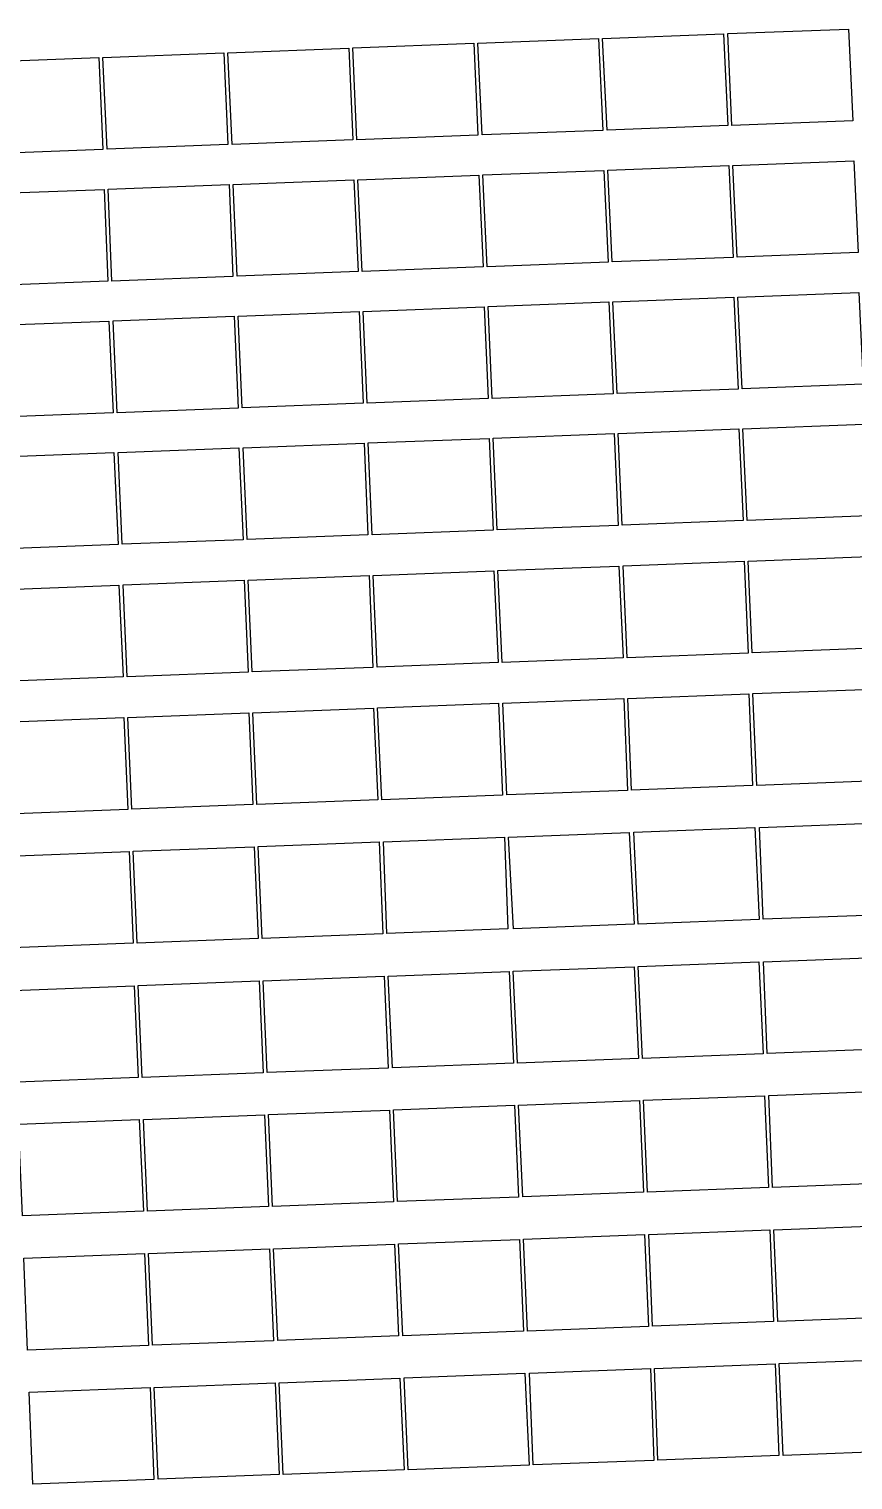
# Model space of a CAD drawing. Header units: metres. Extents: x 1956498 to 1957612, y 2277909 to 2278547.
# Drawn here: x 1956854.7 to 1956906.1, y 2278176.8 to 2278267.2 of the extents above; entities that cross this region are included whole.
import ezdxf

# ---------------------------------------------------------------- set-up
doc = ezdxf.new("R2010")
doc.units = ezdxf.units.M
doc.layers.add('PVcase PV Modules (full frames)', color=142, linetype='Continuous')

# ---------------------------------------------------------------- blocks, each defined once
blk = doc.blocks.new('3P6@20DEG F FX ID1 PVBlock')
at = {"color": 0, "transparency": 33554687}
blk.add_polyline3d([(0, 0, 2.083586713139974), (7.539539347030692, 0.2870042413902952, 2.083586713139975), (7.757297679336461, -5.433460050740019, 1.675326544159361e-15), (0.2177583323057694, -5.720464292130313, 0)], close=True, dxfattribs=at)

msp = doc.modelspace()

# ---------------------------------------------------------------- block references
at = {"layer": 'PVcase PV Modules (full frames)', "color": 144, "true_color": 0x007ca5, "transparency": 33554687, "extrusion": (-0.02655336648702763, -0.001010795017333415, 0.9996468861661294), "rotation": 87.82000000000001}
msp.add_blockref('3P6@20DEG F FX ID1 PVBlock', (-2202179.597780574, 2041424.842840837, -53643.61723762187), dxfattribs=at)
at = {"layer": 'PVcase PV Modules (full frames)', "color": 144, "true_color": 0x007ca5, "transparency": 33554687, "extrusion": (-0.02775800986745638, -0.001056651633186472, 0.9996141137336568), "rotation": 87.82000000000001}
msp.add_blockref('3P6@20DEG F FX ID1 PVBlock', (-2202179.597780574, 2041366.463867269, -56105.46613540398), dxfattribs=at)
at = {"layer": 'PVcase PV Modules (full frames)', "color": 144, "true_color": 0x007ca5, "transparency": 33554687, "extrusion": (-0.02211693341822964, -0.0008419153220652098, 0.9997550362137537), "rotation": 87.82000000000001}
msp.add_blockref('3P6@20DEG F FX ID1 PVBlock', (-2202179.597780575, 2041658.533444103, -44577.13881630233), dxfattribs=at)
at = {"layer": 'PVcase PV Modules (full frames)', "color": 144, "true_color": 0x007ca5, "transparency": 33554687, "extrusion": (-0.01926538040281317, -0.0007333665404614469, 0.9998141363730823), "rotation": 87.82000000000001}
msp.add_blockref('3P6@20DEG F FX ID1 PVBlock', (-2202179.597780575, 2041738.457879023, -38749.74585100658), dxfattribs=at)
at = {"layer": 'PVcase PV Modules (full frames)', "color": 144, "true_color": 0x007ca5, "transparency": 33554687, "extrusion": (-0.02027247855271801, -0.000771703291185195, 0.9997941943657006), "rotation": 87.82000000000001}
msp.add_blockref('3P6@20DEG F FX ID1 PVBlock', (-2202179.597780575, 2041706.15698101, -40807.85782180847), dxfattribs=at)
at = {"layer": 'PVcase PV Modules (full frames)', "color": 144, "true_color": 0x007ca5, "transparency": 33554687, "extrusion": (-0.02126456892649191, -0.0008094687476686511, 0.9997735557958697), "rotation": 87.82000000000001}
msp.add_blockref('3P6@20DEG F FX ID1 PVBlock', (-2202179.597780576, 2041672.424291299, -42835.30695137754), dxfattribs=at)
at = {"layer": 'PVcase PV Modules (full frames)', "color": 144, "true_color": 0x007ca5, "transparency": 33554687, "extrusion": (-0.01230357739530229, -0.0004683547275492643, 0.9999241984406253), "rotation": 359.9998349120181}
msp.add_blockref('3P6@20DEG F FX ID1 PVBlock', (1956711.089245747, 2278253.917792236, -24522.64079550252), dxfattribs=at)
at = {"layer": 'PVcase PV Modules (full frames)', "color": 144, "true_color": 0x007ca5, "transparency": 33554687, "extrusion": (-0.02275903125952814, -0.000866357770782292, 0.9997406043171103), "rotation": 87.82000000000001}
msp.add_blockref('3P6@20DEG F FX ID1 PVBlock', (-2202171.381794066, 2041613.864117631, -45889.83145481024), dxfattribs=at)
at = {"layer": 'PVcase PV Modules (full frames)', "color": 144, "true_color": 0x007ca5, "transparency": 33554687, "extrusion": (-0.02728030404458723, -0.00103846702123743, 0.9996272838400724), "rotation": 87.82000000000001}
msp.add_blockref('3P6@20DEG F FX ID1 PVBlock', (-2202171.381794066, 2041393.062679037, -55129.64742615744), dxfattribs=at)
at = {"layer": 'PVcase PV Modules (full frames)', "color": 144, "true_color": 0x007ca5, "transparency": 33554687, "extrusion": (-0.02493769872670954, -0.0009492921219248949, 0.9996885565148194), "rotation": 87.82000000000001}
msp.add_blockref('3P6@20DEG F FX ID1 PVBlock', (-2202171.381794066, 2041524.529014272, -50342.20467625247), dxfattribs=at)
at = {"layer": 'PVcase PV Modules (full frames)', "color": 144, "true_color": 0x007ca5, "transparency": 33554687, "extrusion": (-0.01121286757882766, -0.0004268351692519086, 0.9999370427243897), "rotation": 359.9998628855466}
msp.add_blockref('3P6@20DEG F FX ID1 PVBlock', (1956743.618028201, 2278247.931700779, -22294.02414393458), dxfattribs=at)
at = {"layer": 'PVcase PV Modules (full frames)', "color": 144, "true_color": 0x007ca5, "transparency": 33554687, "extrusion": (-0.02084805098053558, -0.0007936133470132093, 0.9997823407863176), "rotation": 87.82000000000001}
msp.add_blockref('3P6@20DEG F FX ID1 PVBlock', (-2202171.381794066, 2041682.313948944, -41984.51305405463), dxfattribs=at)
at = {"layer": 'PVcase PV Modules (full frames)', "color": 144, "true_color": 0x007ca5, "transparency": 33554687, "extrusion": (-0.02125041872033119, -0.0008089300981573552, 0.9997738570978474), "rotation": 87.82000000000001}
msp.add_blockref('3P6@20DEG F FX ID1 PVBlock', (-2202171.381794065, 2041673.035056879, -42806.79720836722), dxfattribs=at)
at = {"layer": 'PVcase PV Modules (full frames)', "color": 144, "true_color": 0x007ca5, "transparency": 33554687, "extrusion": (-0.01227147086122434, -0.0004671325426076413, 0.9999245935519787), "rotation": 359.99983577253}
msp.add_blockref('3P6@20DEG F FX ID1 PVBlock', (1956712.159434403, 2278245.767281154, -24457.37773245924), dxfattribs=at)
at = {"layer": 'PVcase PV Modules (full frames)', "color": 144, "true_color": 0x007ca5, "transparency": 33554687, "extrusion": (-0.02426605022258407, -0.0009237247814635213, 0.9997051092892961), "rotation": 87.82000000000001}
msp.add_blockref('3P6@20DEG F FX ID1 PVBlock', (-2202163.174339264, 2041550.112176315, -48970.050431495), dxfattribs=at)
at = {"layer": 'PVcase PV Modules (full frames)', "color": 144, "true_color": 0x007ca5, "transparency": 33554687, "extrusion": (-0.02388500792791728, -0.0009092198164139617, 0.9997142990452866), "rotation": 87.82000000000001}
msp.add_blockref('3P6@20DEG F FX ID1 PVBlock', (-2202163.174339265, 2041576.437353583, -48191.33675402292), dxfattribs=at)
at = {"layer": 'PVcase PV Modules (full frames)', "color": 144, "true_color": 0x007ca5, "transparency": 33554687, "extrusion": (-0.01415571133378611, -0.0005388590742342003, 0.9998996576994776), "rotation": 359.999781464806}
msp.add_blockref('3P6@20DEG F FX ID1 PVBlock', (1956680.501979719, 2278234.412052288, -28308.38072599073), dxfattribs=at)
at = {"layer": 'PVcase PV Modules (full frames)', "color": 144, "true_color": 0x007ca5, "transparency": 33554687, "extrusion": (-0.0210150523027358, -0.0007999705109701991, 0.9997788393559321), "rotation": 87.82000000000001}
msp.add_blockref('3P6@20DEG F FX ID1 PVBlock', (-2202163.174339265, 2041683.061912996, -42326.20778738397), dxfattribs=at)
at = {"layer": 'PVcase PV Modules (full frames)', "color": 144, "true_color": 0x007ca5, "transparency": 33554687, "extrusion": (-0.02045308288728129, -0.0007785782748741587, 0.9997905106652473), "rotation": 87.82000000000001}
for p in [(-2202163.174339264, 2041714.34235277, -41177.75521353738), (-2202154.970406802, 2041722.131147091, -41178.16546089007)]:
    msp.add_blockref('3P6@20DEG F FX ID1 PVBlock', p, dxfattribs=at)
at = {"layer": 'PVcase PV Modules (full frames)', "color": 144, "true_color": 0x007ca5, "transparency": 33554687, "extrusion": (-0.01932378855871913, -0.0007355899373700918, 0.9998130075685064), "rotation": 87.82000000000001}
msp.add_blockref('3P6@20DEG F FX ID1 PVBlock', (-2202163.174339263, 2041728.381800444, -38869.81186681741), dxfattribs=at)
at = {"layer": 'PVcase PV Modules (full frames)', "color": 144, "true_color": 0x007ca5, "transparency": 33554687, "extrusion": (-0.01084578729703896, -0.0004128616898448949, 0.9999410974868134), "rotation": 359.9998717164017}
msp.add_blockref('3P6@20DEG F FX ID1 PVBlock', (1956751.627799011, 2278240.338142541, -21544.21733801354), dxfattribs=at)
at = {"layer": 'PVcase PV Modules (full frames)', "color": 144, "true_color": 0x007ca5, "transparency": 33554687, "extrusion": (-0.02132088454371177, -0.0008116124888515894, 0.9997723546725232), "rotation": 87.82000000000001}
msp.add_blockref('3P6@20DEG F FX ID1 PVBlock', (-2202154.970406803, 2041693.389593488, -42951.63710329057), dxfattribs=at)
at = {"layer": 'PVcase PV Modules (full frames)', "color": 144, "true_color": 0x007ca5, "transparency": 33554687, "extrusion": (-0.008987308172630382, -0.0003421158038312287, 0.9999595548063867), "rotation": 359.9999119145423}
msp.add_blockref('3P6@20DEG F FX ID1 PVBlock', (1956794.638454448, 2278235.199149091, -17746.58976125854), dxfattribs=at)
at = {"layer": 'PVcase PV Modules (full frames)', "color": 144, "true_color": 0x007ca5, "transparency": 33554687, "extrusion": (-0.01970003892886029, -0.0007499124903915451, 0.999805654163577), "rotation": 87.82000000000001}
msp.add_blockref('3P6@20DEG F FX ID1 PVBlock', (-2202154.970406801, 2041736.99718601, -39639.22922658052), dxfattribs=at)
at = {"layer": 'PVcase PV Modules (full frames)', "color": 144, "true_color": 0x007ca5, "transparency": 33554687, "extrusion": (-0.02045308288729629, -0.0007785782748747295, 0.9997905106652469), "rotation": 87.82000000000001}
msp.add_blockref('3P6@20DEG F FX ID1 PVBlock', (-2202154.970406803, 2041714.336094709, -41178.16546092072), dxfattribs=at)
at = {"layer": 'PVcase PV Modules (full frames)', "color": 144, "true_color": 0x007ca5, "transparency": 33554687, "extrusion": (-0.02523874350160018, -0.0009607518574956134, 0.9996809905076363), "rotation": 87.82000000000001}
msp.add_blockref('3P6@20DEG F FX ID1 PVBlock', (-2202154.970406803, 2041462.448687262, -50958.01223876153), dxfattribs=at)
at = {"layer": 'PVcase PV Modules (full frames)', "color": 144, "true_color": 0x007ca5, "transparency": 33554687, "extrusion": (-0.01681877548008989, -0.0006402327351309528, 0.9998583494142533), "rotation": 87.82000000000001}
msp.add_blockref('3P6@20DEG F FX ID1 PVBlock', (-2202154.970406802, 2041827.20778637, -33750.98133285454), dxfattribs=at)
at = {"layer": 'PVcase PV Modules (full frames)', "color": 144, "true_color": 0x007ca5, "transparency": 33554687, "extrusion": (-0.01522118074080733, -0.0005794178172570251, 0.9998839832359796), "rotation": 359.9997473274335}
msp.add_blockref('3P6@20DEG F FX ID1 PVBlock', (1956674.523282901, 2278216.494781862, -30486.49980178925), dxfattribs=at)
at = {"layer": 'PVcase PV Modules (full frames)', "color": 144, "true_color": 0x007ca5, "transparency": 33554687, "extrusion": (-0.01450527708559496, -0.000552165835933566, 0.9998946404744651), "rotation": 359.9997705378051}
msp.add_blockref('3P6@20DEG F FX ID1 PVBlock', (1956702.69381413, 2278218.394795271, -29023.4563510517), dxfattribs=at)
at = {"layer": 'PVcase PV Modules (full frames)', "color": 144, "true_color": 0x007ca5, "transparency": 33554687, "extrusion": (-0.01363777016711476, -0.0005191428416126598, 0.999906866520867), "rotation": 359.9997971648785}
msp.add_blockref('3P6@20DEG F FX ID1 PVBlock', (1956694.874817456, 2278219.046818635, -27250.69794257428), dxfattribs=at)
at = {"layer": 'PVcase PV Modules (full frames)', "color": 144, "true_color": 0x007ca5, "transparency": 33554687, "extrusion": (-0.01881851193185115, -0.00071635580006917, 0.9998226594966924), "rotation": 87.82000000000001}
msp.add_blockref('3P6@20DEG F FX ID1 PVBlock', (-2202146.714024335, 2041771.158531519, -37838.11651365408), dxfattribs=at)
at = {"layer": 'PVcase PV Modules (full frames)', "color": 144, "true_color": 0x007ca5, "transparency": 33554687, "extrusion": (-0.02056637563652726, -0.0007828909388255927, 0.9997881832043001), "rotation": 87.82000000000001}
msp.add_blockref('3P6@20DEG F FX ID1 PVBlock', (-2202146.714024336, 2041709.63605135, -41410.0865406325), dxfattribs=at)
at = {"layer": 'PVcase PV Modules (full frames)', "color": 144, "true_color": 0x007ca5, "transparency": 33554687, "extrusion": (-0.02524037958171612, -0.0009608141374189503, 0.9996809491406566), "rotation": 87.82000000000001}
msp.add_blockref('3P6@20DEG F FX ID1 PVBlock', (-2202146.714024336, 2041462.355061401, -50961.76939150222), dxfattribs=at)
at = {"layer": 'PVcase PV Modules (full frames)', "color": 144, "true_color": 0x007ca5, "transparency": 33554687, "extrusion": (-0.01532367456301568, -0.0005833194033269597, 0.9998824154551177), "rotation": 359.9997439129676}
msp.add_blockref('3P6@20DEG F FX ID1 PVBlock', (1956640.351404326, 2278215.072356332, -30696.01423579292), dxfattribs=at)
at = {"layer": 'PVcase PV Modules (full frames)', "color": 144, "true_color": 0x007ca5, "transparency": 33554687, "extrusion": (-0.01440061957313857, -0.0005481818856435298, 0.9998961554344181), "rotation": 359.9997738372324}
msp.add_blockref('3P6@20DEG F FX ID1 PVBlock', (1956705.872238126, 2278210.365422518, -28810.06537973962), dxfattribs=at)
at = {"layer": 'PVcase PV Modules (full frames)', "color": 144, "true_color": 0x007ca5, "transparency": 33554687, "extrusion": (-0.01757911086979692, -0.0006691760792373804, 0.9998452515586611), "rotation": 87.82000000000001}
msp.add_blockref('3P6@20DEG F FX ID1 PVBlock', (-2202138.451983237, 2041816.489446233, -35305.63434122255), dxfattribs=at)
at = {"layer": 'PVcase PV Modules (full frames)', "color": 144, "true_color": 0x007ca5, "transparency": 33554687, "extrusion": (-0.01108070122739013, -0.0004218040524043534, 0.9999385181808185), "rotation": 359.9998660989388}
msp.add_blockref('3P6@20DEG F FX ID1 PVBlock', (1956771.009144591, 2278216.135270159, -22025.37167999924), dxfattribs=at)
at = {"layer": 'PVcase PV Modules (full frames)', "color": 144, "true_color": 0x007ca5, "transparency": 33554687, "extrusion": (-0.01077883730077864, -0.0004103131345547971, 0.9999418224624745), "rotation": 359.9998732953241}
msp.add_blockref('3P6@20DEG F FX ID1 PVBlock', (1956785.06832149, 2278216.927086926, -21408.47568105206), dxfattribs=at)
at = {"layer": 'PVcase PV Modules (full frames)', "color": 144, "true_color": 0x007ca5, "transparency": 33554687, "extrusion": (-0.01899688811945081, -0.0007231459658933319, 0.9998192813212241), "rotation": 87.82000000000001}
msp.add_blockref('3P6@20DEG F FX ID1 PVBlock', (-2202138.451983236, 2041740.94646593, -38202.99343240983), dxfattribs=at)
at = {"layer": 'PVcase PV Modules (full frames)', "color": 144, "true_color": 0x007ca5, "transparency": 33554687, "extrusion": (-0.01665942211819158, -0.0006341667026269072, 0.9998610210860713), "rotation": 87.82000000000001}
msp.add_blockref('3P6@20DEG F FX ID1 PVBlock', (-2202138.451983237, 2041832.530915262, -33426.15544719582), dxfattribs=at)
at = {"layer": 'PVcase PV Modules (full frames)', "color": 144, "true_color": 0x007ca5, "transparency": 33554687, "extrusion": (-0.01757911086981192, -0.0006691760792379513, 0.9998452515586609), "rotation": 87.82000000000001}
msp.add_blockref('3P6@20DEG F FX ID1 PVBlock', (-2202138.451983237, 2041808.69440754, -35305.63434125322), dxfattribs=at)
at = {"layer": 'PVcase PV Modules (full frames)', "color": 144, "true_color": 0x007ca5, "transparency": 33554687, "extrusion": (-0.002916250252784103, -0.0001110115821378644, 0.9999957415713788), "rotation": 359.9999907255825}
msp.add_blockref('3P6@20DEG F FX ID1 PVBlock', (1956893.760632308, 2278216.900412945, -5340.603197710699), dxfattribs=at)
at = {"layer": 'PVcase PV Modules (full frames)', "color": 144, "true_color": 0x007ca5, "transparency": 33554687, "extrusion": (-5.90947526887144e-05, -2.249533278482211e-06, 0.9999999982513749)}
msp.add_blockref('3P6@20DEG F FX ID1 PVBlock', (1956876.855976193, 2278216.587573759, 497.8153064120754), dxfattribs=at)
at = {"layer": 'PVcase PV Modules (full frames)', "color": 144, "true_color": 0x007ca5, "transparency": 33554687, "extrusion": (-0.04591092315692064, -0.001747670390150496, 0.9989440088328708), "rotation": 87.82000000000001}
msp.add_blockref('3P6@20DEG F FX ID1 PVBlock', (-2202130.105573332, 2040001.460549131, -93206.02700564182), dxfattribs=at)
at = {"layer": 'PVcase PV Modules (full frames)', "color": 144, "true_color": 0x007ca5, "transparency": 33554687, "extrusion": (-0.02357752993166718, -0.0008975151903093543, 0.9997216085234951), "rotation": 87.82000000000001}
msp.add_blockref('3P6@20DEG F FX ID1 PVBlock', (-2202130.105573332, 2041583.388111333, -47564.65771252542), dxfattribs=at)
at = {"layer": 'PVcase PV Modules (full frames)', "color": 144, "true_color": 0x007ca5, "transparency": 33554687, "extrusion": (-0.01437395969036766, -0.0005471670359188934, 0.9998965395934993), "rotation": 359.9997746738914}
msp.add_blockref('3P6@20DEG F FX ID1 PVBlock', (1956660.179960811, 2278200.303640432, -28756.03968796886), dxfattribs=at)
at = {"layer": 'PVcase PV Modules (full frames)', "color": 144, "true_color": 0x007ca5, "transparency": 33554687, "extrusion": (-0.009750019323313734, -0.0003711495849584544, 0.9999523985526414), "rotation": 359.9998963289591}
msp.add_blockref('3P6@20DEG F FX ID1 PVBlock', (1956774.259842981, 2278208.984725511, -19306.59017582502), dxfattribs=at)
at = {"layer": 'PVcase PV Modules (full frames)', "color": 144, "true_color": 0x007ca5, "transparency": 33554687, "extrusion": (-0.009789036653766719, -0.0003726348400665325, 0.9999520168011399), "rotation": 359.9998954975437}
msp.add_blockref('3P6@20DEG F FX ID1 PVBlock', (1956781.327453832, 2278209.224099148, -19386.32768285459), dxfattribs=at)
at = {"layer": 'PVcase PV Modules (full frames)', "color": 144, "true_color": 0x007ca5, "transparency": 33554687, "extrusion": (-0.022953891985849, -0.0008737754461017408, 0.9997361428692931), "rotation": 87.82000000000001}
msp.add_blockref('3P6@20DEG F FX ID1 PVBlock', (-2202121.734512658, 2041604.814487091, -46290.59107347774), dxfattribs=at)
at = {"layer": 'PVcase PV Modules (full frames)', "color": 144, "true_color": 0x007ca5, "transparency": 33554687, "extrusion": (-0.02472609895877696, -0.0009412372490634951, 0.9996938201783193), "rotation": 87.82000000000001}
msp.add_blockref('3P6@20DEG F FX ID1 PVBlock', (-2202121.734512659, 2041527.281444984, -49912.32829755755), dxfattribs=at)
at = {"layer": 'PVcase PV Modules (full frames)', "color": 144, "true_color": 0x007ca5, "transparency": 33554687, "extrusion": (-0.01097570528817317, -0.0004178072193755696, 0.9999396778458962), "rotation": 359.9998686245699}
msp.add_blockref('3P6@20DEG F FX ID1 PVBlock', (1956789.451658248, 2278200.197771798, -21811.5460712276), dxfattribs=at)
at = {"layer": 'PVcase PV Modules (full frames)', "color": 144, "true_color": 0x007ca5, "transparency": 33554687, "extrusion": (-0.01275919349905641, -0.0004856984601308381, 0.9999184802163922), "rotation": 359.9998224583138}
msp.add_blockref('3P6@20DEG F FX ID1 PVBlock', (1956710.158778008, 2278195.533049735, -25456.56425296443), dxfattribs=at)
at = {"layer": 'PVcase PV Modules (full frames)', "color": 144, "true_color": 0x007ca5, "transparency": 33554687, "extrusion": (-0.01078556907485358, -0.0004105693899601553, 0.9999417497697092), "rotation": 359.9998731370067}
msp.add_blockref('3P6@20DEG F FX ID1 PVBlock', (1956762.197897715, 2278199.321315903, -21423.26481807906), dxfattribs=at)
at = {"layer": 'PVcase PV Modules (full frames)', "color": 144, "true_color": 0x007ca5, "transparency": 33554687, "extrusion": (-0.02214975664757386, -0.0008431647891220568, 0.9997543084946381), "rotation": 87.82000000000001}
msp.add_blockref('3P6@20DEG F FX ID1 PVBlock', (-2202121.734512658, 2041633.616712298, -44647.2422376316), dxfattribs=at)
at = {"layer": 'PVcase PV Modules (full frames)', "color": 144, "true_color": 0x007ca5, "transparency": 33554687, "extrusion": (-0.01504443485963227, -0.0005726897115716974, 0.9998866620803822), "rotation": 359.9997531616817}
msp.add_blockref('3P6@20DEG F FX ID1 PVBlock', (1956641.608010486, 2278190.452425384, -30126.66910199662), dxfattribs=at)
at = {"layer": 'PVcase PV Modules (full frames)', "color": 144, "true_color": 0x007ca5, "transparency": 33554687, "extrusion": (-0.01937962027474681, -0.0007377152581047538, 0.9998119253610673), "rotation": 87.82000000000001}
msp.add_blockref('3P6@20DEG F FX ID1 PVBlock', (-2202113.393681036, 2041765.161751905, -38986.47703539697), dxfattribs=at)
at = {"layer": 'PVcase PV Modules (full frames)', "color": 144, "true_color": 0x007ca5, "transparency": 33554687, "extrusion": (-0.01112885521259299, -0.0004236371084250118, 0.9999379826335519), "rotation": 359.9998649325719}
msp.add_blockref('3P6@20DEG F FX ID1 PVBlock', (1956786.557240343, 2278191.609047705, -22124.94067924835), dxfattribs=at)
at = {"layer": 'PVcase PV Modules (full frames)', "color": 144, "true_color": 0x007ca5, "transparency": 33554687, "extrusion": (-0.00993598237213494, -0.0003782285564044455, 0.9999505653768389), "rotation": 359.9998923364911}
msp.add_blockref('3P6@20DEG F FX ID1 PVBlock', (1956779.224869884, 2278192.307328471, -19687.3785921399), dxfattribs=at)
at = {"layer": 'PVcase PV Modules (full frames)', "color": 144, "true_color": 0x007ca5, "transparency": 33554687, "extrusion": (-0.0177540543980174, -0.0006758355755662684, 0.9998421559419802), "rotation": 87.82000000000001}
msp.add_blockref('3P6@20DEG F FX ID1 PVBlock', (-2202113.393681036, 2041810.291418878, -35664.46300580763), dxfattribs=at)
at = {"layer": 'PVcase PV Modules (full frames)', "color": 144, "true_color": 0x007ca5, "transparency": 33554687, "extrusion": (-0.02241605855160381, -0.0008533019835087412, 0.9997483644371398), "rotation": 87.82000000000001}
msp.add_blockref('3P6@20DEG F FX ID1 PVBlock', (-2202113.393681036, 2041629.444883915, -45191.83109437451), dxfattribs=at)
at = {"layer": 'PVcase PV Modules (full frames)', "color": 144, "true_color": 0x007ca5, "transparency": 33554687, "extrusion": (-0.02224896134518947, -0.0008469411695706495, 0.9997521024782672), "rotation": 87.82000000000001}
msp.add_blockref('3P6@20DEG F FX ID1 PVBlock', (-2202113.393681036, 2041605.769988133, -44850.14310345242), dxfattribs=at)
at = {"layer": 'PVcase PV Modules (full frames)', "color": 144, "true_color": 0x007ca5, "transparency": 33554687, "extrusion": (-0.01310567804717452, -0.0004988879310399936, 0.9999139924582294), "rotation": 359.9998126844378}
msp.add_blockref('3P6@20DEG F FX ID1 PVBlock', (1956701.928694973, 2278186.524333736, -26164.96790410762), dxfattribs=at)
at = {"layer": 'PVcase PV Modules (full frames)', "color": 144, "true_color": 0x007ca5, "transparency": 33554687, "extrusion": (-0.0036467365769715, -0.0001388186753393817, 0.9999933409986856), "rotation": 359.9999854973831}
msp.add_blockref('3P6@20DEG F FX ID1 PVBlock', (1956882.620078806, 2278191.198665454, -6834.679019555977), dxfattribs=at)
at = {"layer": 'PVcase PV Modules (full frames)', "color": 144, "true_color": 0x007ca5, "transparency": 33554687, "extrusion": (-0.01223475747936081, -0.0004657349908706426, 0.9999250440909756), "rotation": 359.9998367537576}
msp.add_blockref('3P6@20DEG F FX ID1 PVBlock', (1956762.276797309, 2278181.31263014, -24385.40778322505), dxfattribs=at)
at = {"layer": 'PVcase PV Modules (full frames)', "color": 144, "true_color": 0x007ca5, "transparency": 33554687, "extrusion": (-0.01837539483608772, -0.0006994878615834134, 0.9998309134955519), "rotation": 87.82000000000001}
msp.add_blockref('3P6@20DEG F FX ID1 PVBlock', (-2202105.032543428, 2041779.90830452, -36934.50924166862), dxfattribs=at)
at = {"layer": 'PVcase PV Modules (full frames)', "color": 144, "true_color": 0x007ca5, "transparency": 33554687, "extrusion": (-0.02054143691659684, -0.0007819416078299673, 0.9997886966438075), "rotation": 87.82000000000001}
msp.add_blockref('3P6@20DEG F FX ID1 PVBlock', (-2202105.032543428, 2041702.834565816, -41361.06000005831), dxfattribs=at)
at = {"layer": 'PVcase PV Modules (full frames)', "color": 144, "true_color": 0x007ca5, "transparency": 33554687, "extrusion": (-0.0170272840628697, -0.0006481699372423324, 0.9998548151972739), "rotation": 87.82000000000001}
msp.add_blockref('3P6@20DEG F FX ID1 PVBlock', (-2202105.03254343, 2041843.479917439, -34179.46607762158), dxfattribs=at)
at = {"layer": 'PVcase PV Modules (full frames)', "color": 144, "true_color": 0x007ca5, "transparency": 33554687, "extrusion": (-0.0121159923251642, -0.0004612140113498946, 0.9999264923041155), "rotation": 359.9998399078168}
msp.add_blockref('3P6@20DEG F FX ID1 PVBlock', (1956718.261645923, 2278179.749739265, -24142.77693828791), dxfattribs=at)
at = {"layer": 'PVcase PV Modules (full frames)', "color": 144, "true_color": 0x007ca5, "transparency": 33554687, "extrusion": (-0.01176129606880227, -0.0004477119490493344, 0.9999307333354609), "rotation": 359.9998491443468}
msp.add_blockref('3P6@20DEG F FX ID1 PVBlock', (1956734.119171796, 2278180.682756439, -23417.92192800346), dxfattribs=at)
at = {"layer": 'PVcase PV Modules (full frames)', "color": 144, "true_color": 0x007ca5, "transparency": 33554687, "extrusion": (-0.0103367922963519, -0.0003934860068860712, 0.999946496515581), "rotation": 359.9998834749304}
msp.add_blockref('3P6@20DEG F FX ID1 PVBlock', (1956803.35382331, 2278176.18402276, -20507.07220355485), dxfattribs=at)
at = {"layer": 'PVcase PV Modules (full frames)', "color": 144, "true_color": 0x007ca5, "transparency": 33554687, "extrusion": (-0.01569785955816133, -0.0005975633346506557, 0.9998766024481988), "rotation": 87.82000000000001}
msp.add_blockref('3P6@20DEG F FX ID1 PVBlock', (-2202096.680076657, 2041879.370474857, -31462.93653401222), dxfattribs=at)
at = {"layer": 'PVcase PV Modules (full frames)', "color": 144, "true_color": 0x007ca5, "transparency": 33554687, "extrusion": (-0.003748370966650975, -0.0001426875457791402, 0.9999929646529323), "rotation": 359.9999846777409}
msp.add_blockref('3P6@20DEG F FX ID1 PVBlock', (1956874.495157625, 2278182.501629106, -7042.791053035549), dxfattribs=at)
at = {"layer": 'PVcase PV Modules (full frames)', "color": 144, "true_color": 0x007ca5, "transparency": 33554687, "extrusion": (-0.004012834140969026, -0.0001527547460717833, 0.9999919368815654), "rotation": 359.999982439361}
msp.add_blockref('3P6@20DEG F FX ID1 PVBlock', (1956880.440031161, 2278182.648090717, -7583.252970034941), dxfattribs=at)
at = {"layer": 'PVcase PV Modules (full frames)', "color": 144, "true_color": 0x007ca5, "transparency": 33554687, "extrusion": (-0.007606753355086359, -0.0002895628466982461, 0.999971026308639), "rotation": 359.9999368982914}
msp.add_blockref('3P6@20DEG F FX ID1 PVBlock', (1956802.827358418, 2278178.069390346, -14928.04053024362), dxfattribs=at)
at = {"layer": 'PVcase PV Modules (full frames)', "color": 144, "true_color": 0x007ca5, "transparency": 33554687, "extrusion": (-0.01512133067320903, -0.0005756168698005858, 0.9998855004568726), "rotation": 359.9997506317849}
msp.add_blockref('3P6@20DEG F FX ID1 PVBlock', (1956648.148845426, 2278165.538581511, -30284.77156347656), dxfattribs=at)
at = {"layer": 'PVcase PV Modules (full frames)', "color": 144, "true_color": 0x007ca5, "transparency": 33554687, "extrusion": (-0.01950790842214524, -0.0007425987451095601, 0.9998094268689893), "rotation": 87.82000000000001}
msp.add_blockref('3P6@20DEG F FX ID1 PVBlock', (-2202096.680076656, 2041736.748355086, -39249.19656866705), dxfattribs=at)

doc.saveas('drawing.dxf')
